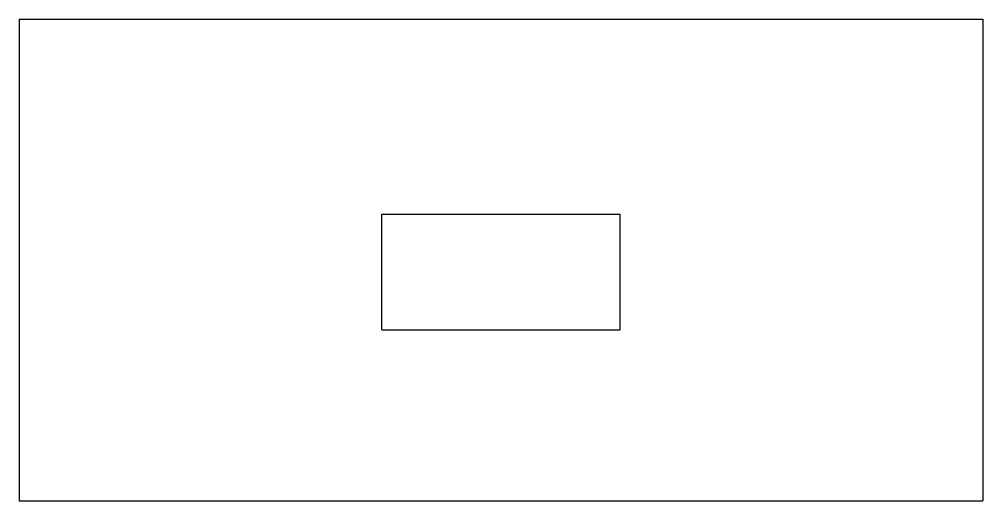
# Model space of a CAD drawing. Header units: millimetres. Extents: x 11 to 51, y -56.1 to -36.1.
import ezdxf

# ---------------------------------------------------------------- set-up
doc = ezdxf.new("R2010")
doc.units = ezdxf.units.MM

msp = doc.modelspace()

# ---------------------------------------------------------------- linework, layer by layer
at = {"color": 7, "linetype": 'Continuous'}
for p, q in [((11.006, -36.125), (51.006, -36.125)), ((11.006, -36.125), (11.006, -56.125)), ((51.006, -36.125), (51.006, -56.125)), ((26.056, -49.025), (26.056, -44.225)), ((26.056, -44.225), (35.956, -44.225)), ((35.956, -49.025), (35.956, -44.225)), ((26.056, -49.025), (35.956, -49.025)), ((11.006, -56.125), (51.006, -56.125))]:
    msp.add_line(p, q, dxfattribs=at)

doc.saveas('drawing.dxf')
